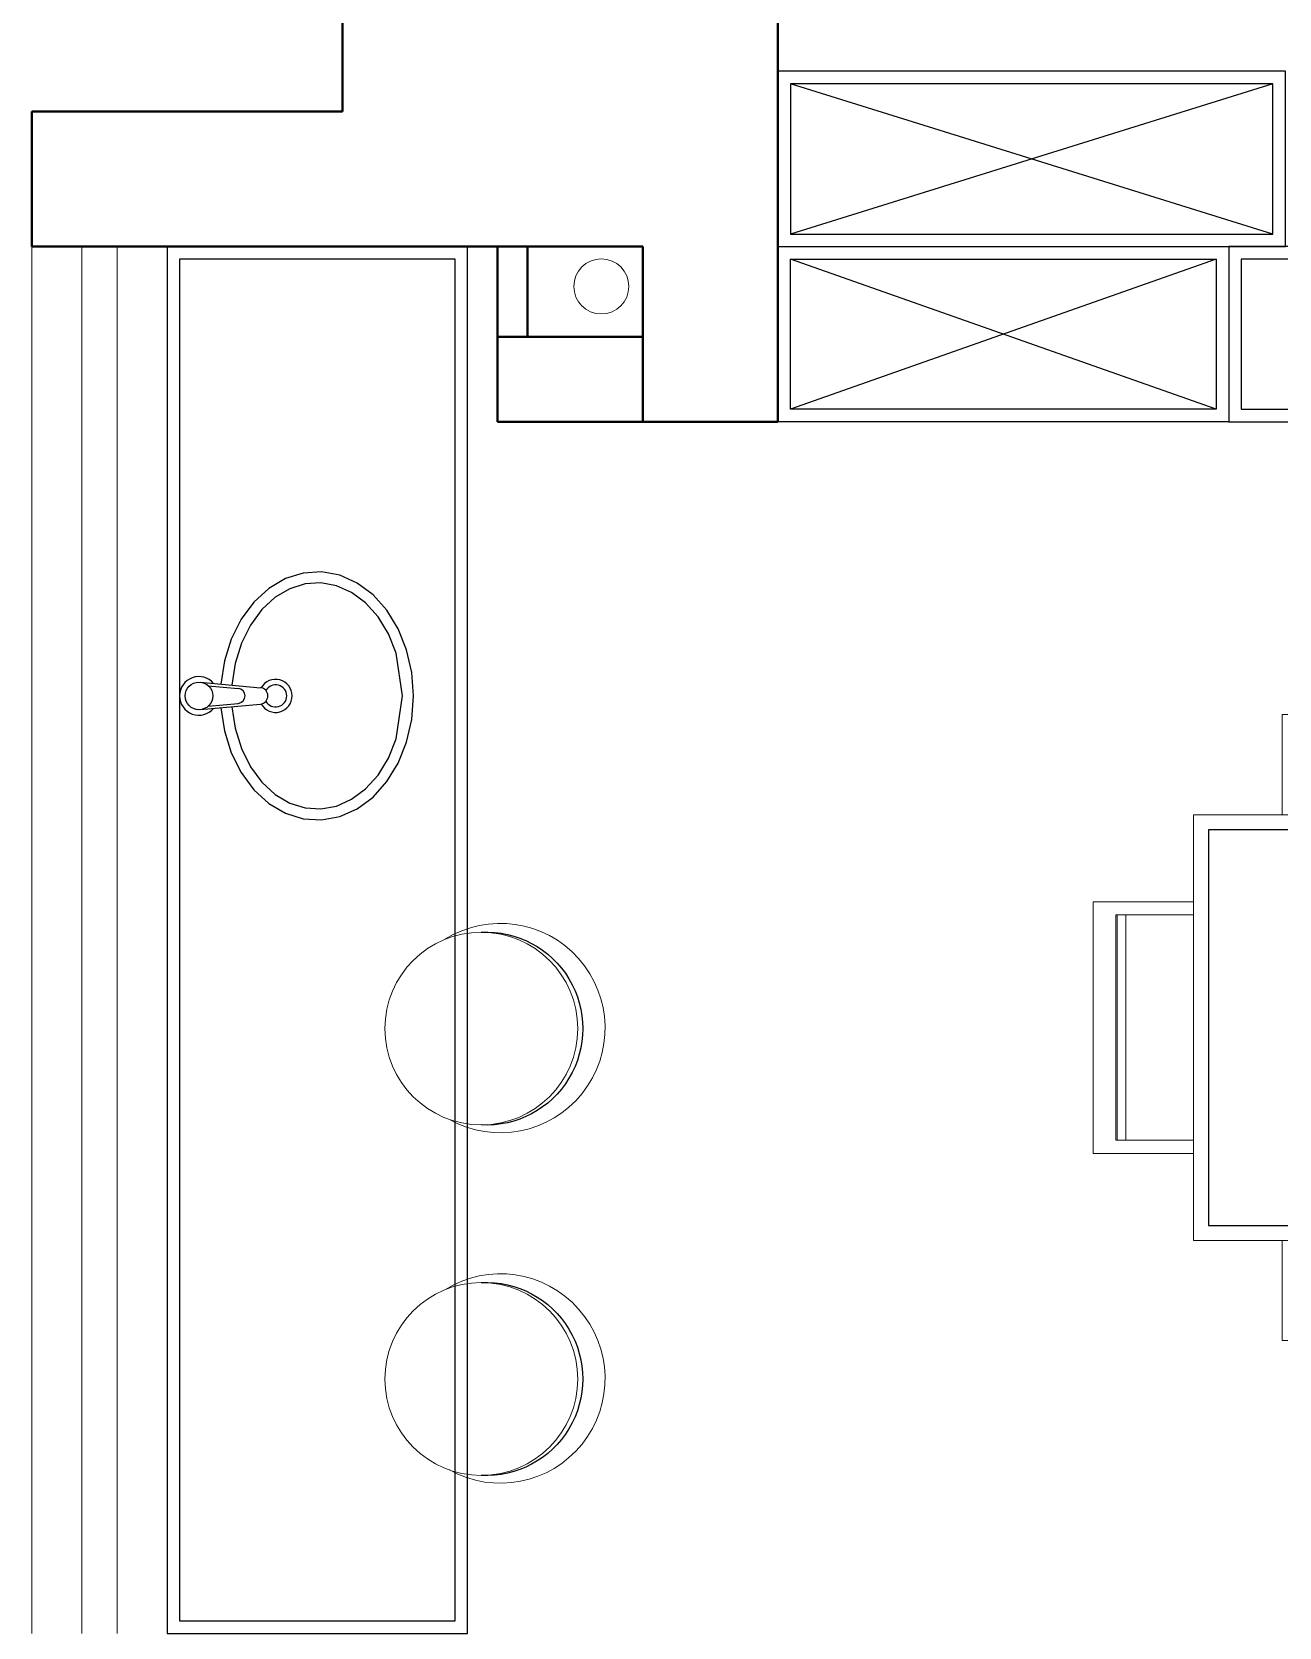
# Model space of a CAD drawing. Header units: millimetres. Extents: x -33522418 to 16198808, y -126322335 to -58690945.
# Drawn here: x -33268038 to -33265547, y -126316831 to -126313645 of the extents above; entities that cross this region are included whole.
import ezdxf

# ---------------------------------------------------------------- set-up
doc = ezdxf.new("R2010")
doc.units = ezdxf.units.MM
doc.header["$LTSCALE"] = 10
for name, color, linetype, lineweight in [('0-标注-主标', 1, 'Continuous', 9), ('FURNITURE', 2, 'Continuous', 5), ('家具', 11, 'Continuous', 13), ('粗墙', 5, 'Continuous', 40), ('门窗玻', 18, 'Continuous', 13)]:
    doc.layers.add(name, color=color, linetype=linetype, lineweight=lineweight)
for name, color, linetype in [('FIXTURE', 2, 'Continuous'), ('UTIL', 2, 'Continuous'), ('家私红线', 1, 'Continuous'), ('标注', 3, 'Continuous')]:
    doc.layers.add(name, color=color, linetype=linetype)

# ---------------------------------------------------------------- blocks, each defined once
blk = doc.blocks.new('SDDSDFGD')
at = {"layer": '0-标注-主标', "color": 8}
blk.add_circle((-16797355.8, -63085064.1), 55, dxfattribs=at)
blk = doc.blocks.new('cz')
at = {"color": 1}
blk.add_lwpolyline([(1473729.4, -2928490.9), (1475269.7, -2928490.9), (1475269.7, -2927700.8), (1473729.4, -2927700.8)], close=True, dxfattribs=at)
at = {"layer": 'FURNITURE', "color": 2}
for p, q in [((1473876.7, -2927470.6), (1473876.7, -2927670.8)), ((1474379.6, -2927470.6), (1473876.7, -2927470.6)), ((1474379.6, -2927470.6), (1474379.6, -2927670.8)), ((1474619.6, -2927470.6), (1474619.6, -2927670.8)), ((1474619.6, -2927470.6), (1475122.5, -2927470.6)), ((1475122.5, -2927470.6), (1475122.5, -2927670.8)), ((1473699.4, -2927670.8), (1475299.7, -2927670.8)), ((1473699.4, -2928520.9), (1473699.4, -2927670.8)), ((1475299.7, -2927670.8), (1475299.7, -2928520.9)), ((1473499.2, -2927844.4), (1473699.4, -2927844.4)), ((1473499.2, -2928347.3), (1473499.2, -2927844.4)), ((1475499.9, -2927844.4), (1475299.7, -2927844.4)), ((1475499.9, -2928347.3), (1475499.9, -2927844.4)), ((1473499.2, -2928347.3), (1473699.4, -2928347.3)), ((1475499.9, -2928347.3), (1475299.7, -2928347.3)), ((1475299.7, -2928520.9), (1473699.4, -2928520.9)), ((1473876.7, -2928721.1), (1473876.7, -2928520.9)), ((1474379.6, -2928721.1), (1474379.6, -2928520.9)), ((1474619.6, -2928721.1), (1474619.6, -2928520.9)), ((1475122.5, -2928721.1), (1475122.5, -2928520.9)), ((1474379.6, -2928721.1), (1473876.7, -2928721.1)), ((1474619.6, -2928721.1), (1475122.5, -2928721.1))]:
    blk.add_line(p, q, dxfattribs=at)
at = {"layer": 'FURNITURE', "color": 1}
for p, q in [((1473903.1, -2927515.7), (1473903.1, -2927670.8)), ((1474353.2, -2927515.7), (1473903.1, -2927515.7)), ((1474353.2, -2927518.3), (1473903.1, -2927518.3)), ((1474353.2, -2927670.8), (1474353.2, -2927515.7)), ((1474646, -2927670.8), (1474646, -2927515.7)), ((1474646, -2927515.7), (1475096.1, -2927515.7)), ((1474646, -2927518.3), (1475096.1, -2927518.3)), ((1475096.1, -2927515.7), (1475096.1, -2927670.8)), ((1474353.2, -2927535.9), (1473903.1, -2927535.9)), ((1474646, -2927535.9), (1475096.1, -2927535.9)), ((1473544.3, -2927870.8), (1473699.4, -2927870.8)), ((1473544.3, -2928320.9), (1473544.3, -2927870.8)), ((1473547, -2928320.9), (1473547, -2927870.8)), ((1473564.6, -2928320.9), (1473564.6, -2927870.8)), ((1475454.8, -2927870.8), (1475299.7, -2927870.8)), ((1475434.6, -2928320.9), (1475434.6, -2927870.8)), ((1475452.2, -2928320.9), (1475452.2, -2927870.8)), ((1475454.8, -2928320.9), (1475454.8, -2927870.8)), ((1473699.4, -2928320.9), (1473544.3, -2928320.9)), ((1475299.7, -2928320.9), (1475454.8, -2928320.9)), ((1473903.1, -2928676.1), (1473903.1, -2928520.9)), ((1474353.2, -2928520.9), (1474353.2, -2928676.1)), ((1474646, -2928520.9), (1474646, -2928676.1)), ((1475096.1, -2928676.1), (1475096.1, -2928520.9)), ((1474353.2, -2928655.8), (1473903.1, -2928655.8)), ((1474353.2, -2928673.4), (1473903.1, -2928673.4)), ((1474646, -2928655.8), (1475096.1, -2928655.8)), ((1474646, -2928673.4), (1475096.1, -2928673.4)), ((1474353.2, -2928676.1), (1473903.1, -2928676.1)), ((1474646, -2928676.1), (1475096.1, -2928676.1))]:
    blk.add_line(p, q, dxfattribs=at)
blk = doc.blocks.new('A$C34293DA2')
at = {"layer": 'UTIL', "color": 2}
for p, q in [((42.2, 283.1), (165.9, 271.8)), ((42.2, 226.6), (165.9, 237.9))]:
    blk.add_line(p, q, dxfattribs=at)
at = {"layer": 'UTIL', "color": 1}
for p, q in [((58.6, 275.9), (120.4, 270.3)), ((58.6, 233.8), (120.4, 239.5))]:
    blk.add_line(p, q, dxfattribs=at)
at = {"layer": 'UTIL', "color": 2, "extrusion": (0, 0, -1)}
blk.add_lwpolyline([(-84.7, 230.5), (-91.9, 182.9), (-105.9, 137.9), (-126.3, 97.1), (-152.4, 62), (-183.1, 33.9), (-217.4, 13.7), (-254.1, 2.3), (-291.8, 0), (-329.1, 6.9), (-364.7, 22.8), (-397.4, 47), (-425.9, 78.8), (-449.2, 116.9), (-466.5, 160), (-477.1, 206.6), (-480.7, 254.9), (-477.1, 303.1), (-466.5, 349.7), (-449.2, 392.8), (-425.9, 430.9), (-397.4, 462.7), (-364.7, 486.9), (-329.1, 502.8), (-291.8, 509.7), (-254.1, 507.4), (-217.4, 496), (-183.1, 475.9), (-152.4, 447.7), (-126.3, 412.6), (-105.9, 371.8), (-91.9, 326.8), (-84.7, 279.2)], dxfattribs=at)
at = {"layer": 'UTIL', "color": 1, "extrusion": (0, 0, -1)}
blk.add_lwpolyline([(-107.3, 232.6), (-113.9, 188.3), (-126.9, 146.6), (-145.5, 109.2), (-169.1, 77.3), (-196.4, 52.2), (-226.5, 34.5), (-258, 24.6), (-290.2, 22.6), (-322.2, 28.5), (-353.2, 42.3), (-382, 63.7), (-407.7, 92.2), (-428.9, 127), (-444.8, 166.7), (-458, 254.9), (-444.8, 343), (-428.9, 382.7), (-407.7, 417.5), (-382, 446), (-353.2, 467.4), (-322.2, 481.2), (-290.2, 487.1), (-258, 485.1), (-226.5, 475.2), (-196.4, 457.5), (-169.1, 432.4), (-145.5, 400.6), (-126.9, 363.1), (-113.9, 321.4), (-107.3, 277.1)], dxfattribs=at)
at = {"layer": 'UTIL', "color": 2}
blk.add_circle((39.6, 254.9), 28.4, dxfattribs=at)
at = {"layer": 'UTIL', "color": 1}
for centre, radius, start, end in [((39.6, 254.9), 39.7, 40.3688, 319.6312), ((119, 254.9), 15.5, 275.2159, 84.7841), ((197.2, 254.9), 34, 209.3941, 150.6059), ((197.2, 254.9), 22.7, 208.8528, 151.1472)]:
    blk.add_arc(centre, radius, start, end, dxfattribs=at)
at = {"layer": 'UTIL', "color": 2}
blk.add_arc((164.3, 254.9), 17, 275.2159, 84.7841, dxfattribs=at)
blk = doc.blocks.new('A$C4DBB5834')
at = {"layer": '家具', "color": 2}
blk.add_circle((189.9, 224), 175, dxfattribs=at)
blk.add_arc((189, 189.4), 190.1, 148.0269, 29.1307, dxfattribs=at)
at = {"layer": '家私红线', "color": 1}
blk.add_arc((189.9, 215.1), 175.3, 177.0684, 2.9316, dxfattribs=at)
blk = doc.blocks.new('A$C5A946F28')
at = {"layer": '家具', "color": 8, "xscale": -1, "rotation": 180}
blk.add_blockref('A$C4DBB5834', (1, 399.1, 0), dxfattribs=at)

msp = doc.modelspace()

# ---------------------------------------------------------------- linework, layer by layer
at = {"color": 8}
for p, q in [((-33265559.5, -126313748.3), (-33266522.8, -126314048.3)), ((-33265559.5, -126314048.3), (-33266522.8, -126313748.3)), ((-33265672.5, -126314398.3), (-33266522.8, -126314098.3)), ((-33265672.5, -126314098.3), (-33266522.8, -126314398.3))]:
    msp.add_line(p, q, dxfattribs=at)
at = {"color": 3}
msp.add_line((-33266547.8, -126314423.3), (-33266547.8, -126314073.3), dxfattribs=at)
at = {"color": 2}
for points in [[(-33265534.5, -126313723.3), (-33266547.8, -126313723.3), (-33266547.8, -126314073.3), (-33265534.5, -126314073.3)], [(-33267167.8, -126314073.3), (-33267767.8, -126314073.3), (-33267767.8, -126316843.3), (-33267167.8, -126316843.3)], [(-33265647.5, -126314423.3), (-33266547.8, -126314423.3), (-33266547.8, -126314073.3), (-33265647.5, -126314073.3)], [(-33265647.5, -126314423.3), (-33264408.2, -126314423.3), (-33264408.2, -126314073.3), (-33265647.5, -126314073.3)]]:
    msp.add_lwpolyline(points, close=True, dxfattribs=at)
at = {"color": 1}
for points in [[(-33265559.5, -126313748.3), (-33266522.8, -126313748.3), (-33266522.8, -126314048.3), (-33265559.5, -126314048.3)], [(-33267192.8, -126314098.3), (-33267742.8, -126314098.3), (-33267742.8, -126316818.3), (-33267192.8, -126316818.3)], [(-33265672.5, -126314398.3), (-33266522.8, -126314398.3), (-33266522.8, -126314098.3), (-33265672.5, -126314098.3)], [(-33265622.5, -126314398.3), (-33264433.2, -126314398.3), (-33264433.2, -126314098.3), (-33265622.5, -126314098.3)]]:
    msp.add_lwpolyline(points, close=True, dxfattribs=at)
at = {"layer": '粗墙', "color": 3}
for p, q in [((-33267417.8, -126313803.3), (-33267417.8, -126313523.3)), ((-33266547.8, -126314423.3), (-33266547.8, -126313523.3)), ((-33268037.8, -126313803.3), (-33267417.8, -126313803.3)), ((-33268037.8, -126314073.3), (-33268037.8, -126313803.3)), ((-33268037.8, -126314073.3), (-33266817.8, -126314073.3)), ((-33267107.8, -126314073.3), (-33267107.8, -126314423.3)), ((-33267047.8, -126314073.3), (-33267047.8, -126314253.3)), ((-33266817.8, -126314073.3), (-33266817.8, -126314423.3)), ((-33267107.8, -126314253.3), (-33266817.8, -126314253.3)), ((-33267107.8, -126314423.3), (-33266547.8, -126314423.3))]:
    msp.add_line(p, q, dxfattribs=at)
at = {"layer": '门窗玻', "color": 1}
for p, q in [((-33268037.8, -126316843.3), (-33268037.8, -126314073.3)), ((-33267937.8, -126316843.3), (-33267937.8, -126314073.3)), ((-33267867.8, -126316843.3), (-33267867.8, -126314073.3)), ((-33267767.8, -126316843.3), (-33267767.8, -126314073.3))]:
    msp.add_line(p, q, dxfattribs=at)

# ---------------------------------------------------------------- block references
at = {"color": 1}
msp.add_blockref('cz', (-34739417.4, -123387537.5), dxfattribs=at)
at = {"layer": 'FIXTURE', "xscale": 0.9717103466391565, "yscale": 0.9717103540897368, "zscale": 0.9717103440000001}
msp.add_blockref('A$C34293DA2', (-33267742.7, -126315218.5), dxfattribs=at)
at = {"layer": '标注', "color": 2, "xscale": 1.099999994039535, "yscale": 1.099999994039535, "zscale": 1.1, "rotation": 270}
for p in [(-33267332.9, -126315425.3, 0), (-33267332.9, -126316125.3, 0)]:
    msp.add_blockref('A$C5A946F28', p, dxfattribs=at)
at = {"layer": '粗墙', "color": 3}
msp.add_blockref('SDDSDFGD', (-16469544.8, -63229088.8), dxfattribs=at)

doc.saveas('drawing.dxf')
